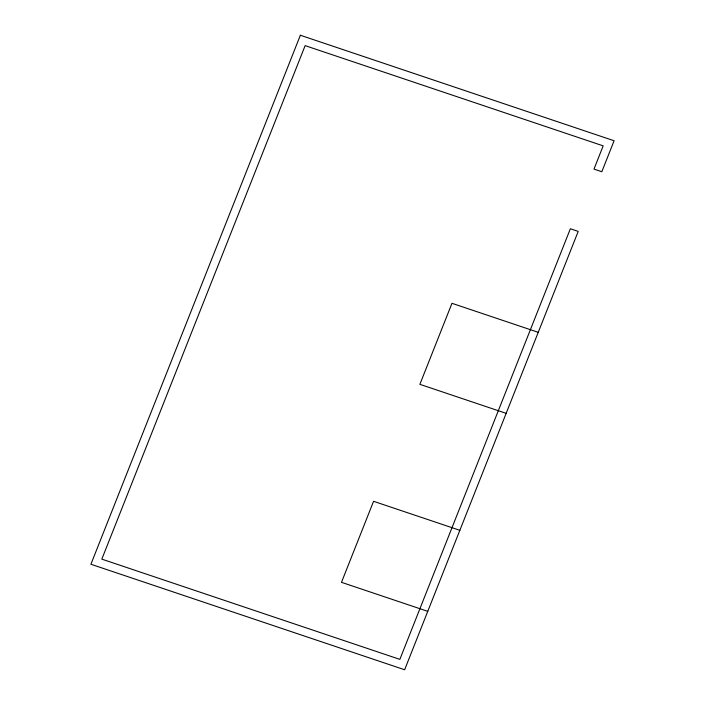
<?xml version="1.0" encoding="UTF-8"?>
<svg xmlns="http://www.w3.org/2000/svg" width="705" height="705" viewBox="0 0 705 705"><rect width="100%" height="100%" fill="white"/><g stroke="black" fill="none" stroke-linecap="round" stroke-linejoin="round"><path stroke-width="1.06" d="M538.241 332.319L451.967 303.309L419.88 384.331L506.155 413.35M459.845 530.319L373.571 501.299L341.484 582.33L427.759 611.341M300.365 35.25L90.91 564.247L404.635 669.75L578.206 231.39L570.363 228.755L399.858 659.369L101.82 559.135L305.142 45.631L603.18 145.864L593.98 169.103L601.823 171.738L614.09 140.753L300.365 35.25"/></g></svg>
